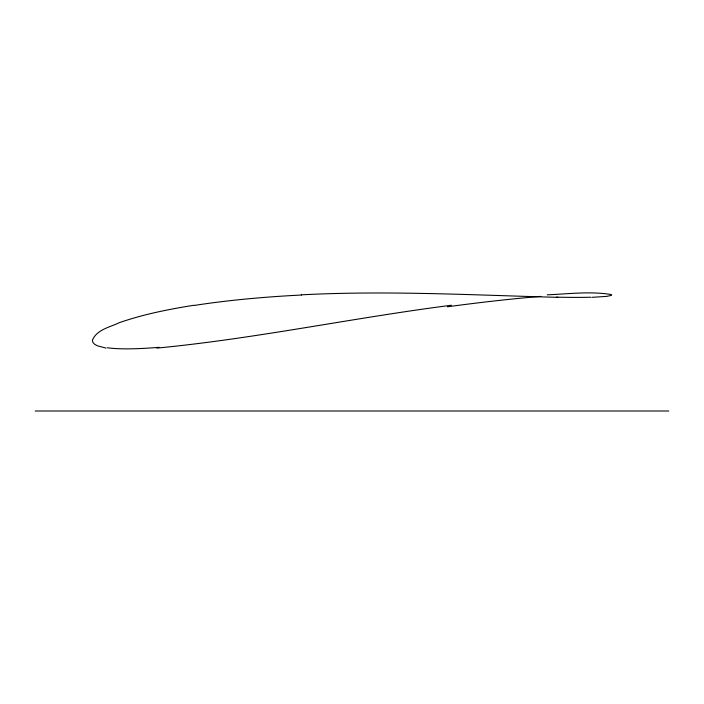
<?xml version="1.0" encoding="UTF-8"?>
<svg xmlns="http://www.w3.org/2000/svg" width="704" height="704" viewBox="0 0 704 704"><rect width="100%" height="100%" fill="white"/><g stroke="black" fill="none" stroke-linecap="round" stroke-linejoin="round"><path stroke-width="1.06" d="M193.934 305.246C168.643 309.338 143.334 314.239 119.117 322.766C109.886 327.193 96.281 329.789 92.374 340.446L92.928 342.443L94.591 344.23L97.354 345.787L106.128 348.119M451.352 305.246C352.915 317.874 255.605 338.615 156.772 348.119M547.228 294.835C568.41 293.938 590.005 291.122 611.072 294.492L611.626 294.976L611.072 295.46L606.646 296.384L591.888 297.343M301.356 294.835C386.892 290.382 472.49 295.082 558.008 297.343M35.2 411.004L668.8 411.004M159.069 347.31A250.378 32.226 -13 0 1 107.422 347.767M194.568 305.395A258.623 47.907 -0.7 0 1 301.558 295.02M590.682 297.229A257.981 11.405 4.4 0 1 556.327 297.158M447.366 306.786A258.623 20.821 -9.4 0 1 540.866 296.393"/></g></svg>
